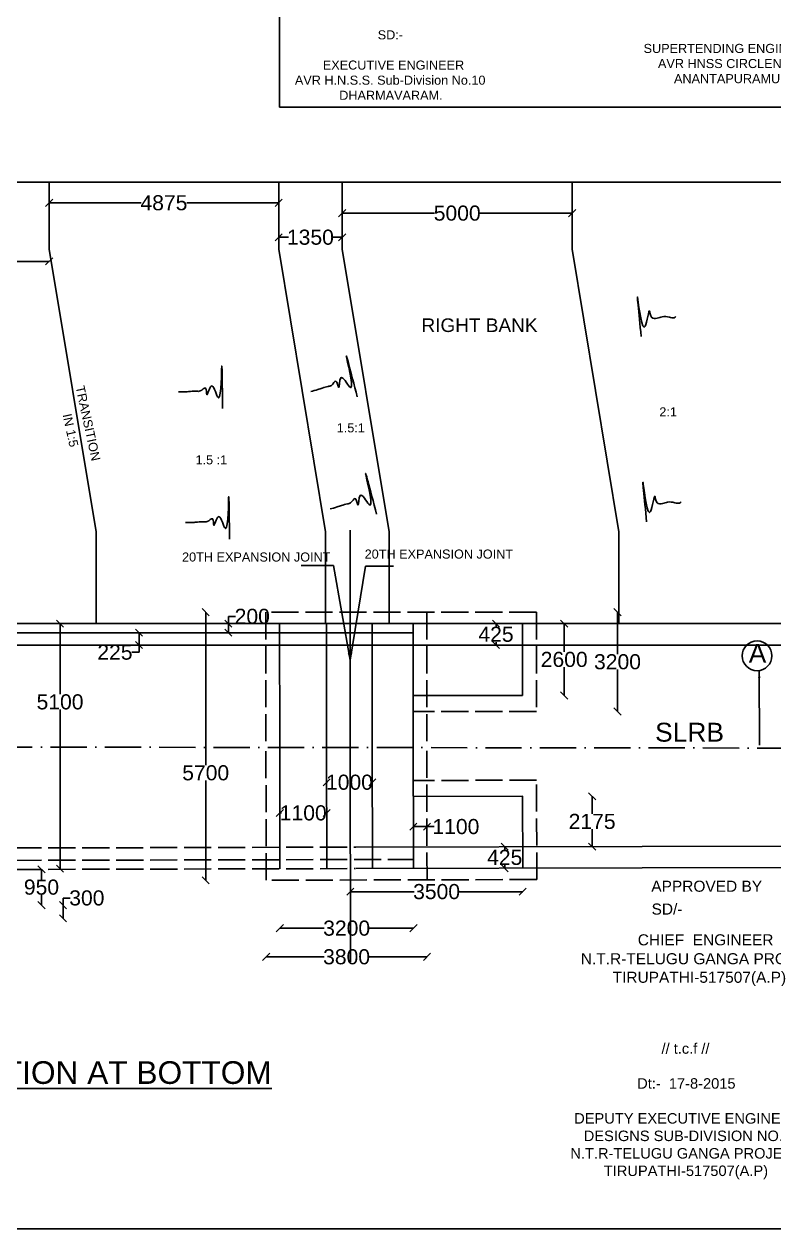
# Model space of a CAD drawing. Header units: millimetres. Extents: x 5124 to 3289338, y 2311 to 45959500.
# Drawn here: x 3263422 to 3273353, y 45927568 to 45943520 of the extents above; entities that cross this region are included whole.
import ezdxf

# ---------------------------------------------------------------- set-up
doc = ezdxf.new("R2010")
doc.units = ezdxf.units.MM
doc.header["$MEASUREMENT"] = 0
doc.linetypes.add('ACAD_ISO02W100', pattern=[15, 12, -3])
doc.linetypes.add('ACAD_ISO10W100', pattern=[18, 12, -3, 0, -3])
for name, color, linetype in [('DIMENSION', 7, 'Continuous'), ('DRAWING', 7, 'Continuous'), ('TEXT', 7, 'Continuous')]:
    doc.layers.add(name, color=color, linetype=linetype)
doc.styles.get("Standard").update_dxf_attribs({"font": 'arial.ttf', "height": 200})
doc.dimstyles.get("Standard").update_dxf_attribs({"dimtxt": 200, "dimasz": 110, "dimexe": 0.18, "dimexo": 0.0625, "dimgap": 0.09, "dimtad": 0, "dimtih": 1, "dimtoh": 1, "dimdec": 0, "dimzin": 0, "dimdsep": 46, "dimtxsty": 'Standard', "dimblk": 'OBLIQUE', "dimcen": 0.09, "dimse1": 1, "dimse2": 1, "dimadec": 0, "dimazin": 0, "dimtfac": 1, "dimtdec": 0, "dimtofl": 0, "dimtmove": 0, "dimatfit": 3, "dimfxl": 1, "dimtolj": 1, "dimtzin": 0, "dimarcsym": 0})

# ---------------------------------------------------------------- blocks, each defined once
blk = doc.blocks.new('_Oblique')
at = {"color": 0, "linetype": 'ByBlock', "lineweight": -2}
blk.add_line((-0.5, -0.5), (0.5, 0.5), dxfattribs=at)
blk = doc.blocks.new('*D89')
at = {"layer": 'Defpoints', "color": 0, "transparency": 16777216}
for p in [(3267635, 45941016), (3267635, 45940982), (3270680, 45940982)]:
    blk.add_point(p, dxfattribs=at)
at = {"layer": 'DRAWING', "color": 0, "lineweight": -2, "transparency": 16777216}
for p, q in [((3267635, 45941016), (3268859, 45941016)), ((3270680, 45941016), (3269456, 45941016))]:
    blk.add_line(p, q, dxfattribs=at)
at = {"layer": 'DRAWING', "color": 0, "lineweight": -2, "transparency": 16777216, "xscale": 95, "yscale": 95, "zscale": 95, "rotation": 180}
blk.add_blockref('_Oblique', (3267635, 45941016), dxfattribs=at)
at = {"layer": 'DRAWING', "color": 0, "lineweight": -2, "transparency": 16777216, "xscale": 95, "yscale": 95, "zscale": 95}
blk.add_blockref('_Oblique', (3270680, 45941016), dxfattribs=at)
at = {"layer": 'DRAWING', "color": 0, "transparency": 16777216, "insert": (3269158, 45941016), "char_height": 200, "attachment_point": 5}
blk.add_mtext('\\A1;5000', dxfattribs=at)
blk = doc.blocks.new('*D90')
at = {"layer": 'Defpoints', "color": 0, "transparency": 16777216}
for p in [(3266794, 45940697), (3266794, 45940697), (3267635, 45940697)]:
    blk.add_point(p, dxfattribs=at)
at = {"layer": 'DRAWING', "color": 0, "lineweight": -2, "transparency": 16777216}
for p, q in [((3266794, 45940697), (3266925, 45940697)), ((3267635, 45940697), (3267503, 45940697))]:
    blk.add_line(p, q, dxfattribs=at)
at = {"layer": 'DRAWING', "color": 0, "lineweight": -2, "transparency": 16777216, "xscale": 95, "yscale": 95, "zscale": 95, "rotation": 180}
blk.add_blockref('_Oblique', (3266794, 45940697), dxfattribs=at)
at = {"layer": 'DRAWING', "color": 0, "lineweight": -2, "transparency": 16777216, "xscale": 95, "yscale": 95, "zscale": 95}
blk.add_blockref('_Oblique', (3267635, 45940697), dxfattribs=at)
at = {"layer": 'DRAWING', "color": 0, "transparency": 16777216, "insert": (3267214, 45940697), "char_height": 200, "attachment_point": 5}
blk.add_mtext('\\A1;1350', dxfattribs=at)
blk = doc.blocks.new('*D91')
at = {"layer": 'Defpoints', "color": 0, "transparency": 16777216}
for p in [(3263755, 45941203), (3266794, 45941203), (3266794, 45941153)]:
    blk.add_point(p, dxfattribs=at)
at = {"layer": 'DRAWING', "color": 0, "lineweight": -2, "transparency": 16777216}
for p, q in [((3263755, 45941153), (3264971, 45941153)), ((3266794, 45941153), (3265578, 45941153))]:
    blk.add_line(p, q, dxfattribs=at)
at = {"layer": 'DRAWING', "color": 0, "lineweight": -2, "transparency": 16777216, "xscale": 95, "yscale": 95, "zscale": 95, "rotation": 180}
blk.add_blockref('_Oblique', (3263755, 45941153), dxfattribs=at)
at = {"layer": 'DRAWING', "color": 0, "lineweight": -2, "transparency": 16777216, "xscale": 95, "yscale": 95, "zscale": 95}
blk.add_blockref('_Oblique', (3266794, 45941153), dxfattribs=at)
at = {"layer": 'DRAWING', "color": 0, "transparency": 16777216, "insert": (3265274, 45941153), "char_height": 200, "attachment_point": 5}
blk.add_mtext('\\A1;4875', dxfattribs=at)
blk = doc.blocks.new('*D92')
at = {"layer": 'Defpoints', "color": 0, "transparency": 16777216}
for p in [(3270208, 45935734), (3271281, 45935734), (3270208, 45934418)]:
    blk.add_point(p, dxfattribs=at)
at = {"layer": 'DRAWING', "color": 0, "lineweight": -2, "transparency": 16777216}
for p, q in [((3271281, 45935734), (3271281, 45935178)), ((3271281, 45934418), (3271281, 45934974))]:
    blk.add_line(p, q, dxfattribs=at)
at = {"layer": 'DRAWING', "color": 0, "lineweight": -2, "transparency": 16777216, "xscale": 95, "yscale": 95, "zscale": 95}
for p, rotation in [((3271281, 45935734), 90), ((3271281, 45934418), 270)]:
    blk.add_blockref('_Oblique', p, dxfattribs=dict(at, rotation=rotation))
at = {"layer": 'DRAWING', "color": 0, "transparency": 16777216, "insert": (3271281, 45935076), "char_height": 200, "attachment_point": 5}
blk.add_mtext('\\A1;3200', dxfattribs=at)
blk = doc.blocks.new('*D93')
at = {"layer": 'Defpoints', "color": 0, "transparency": 16777216}
for p in [(3270481, 45935582), (3270022, 45934631), (3270575, 45934631)]:
    blk.add_point(p, dxfattribs=at)
at = {"layer": 'DRAWING', "color": 0, "lineweight": -2, "transparency": 16777216}
for p, q in [((3270575, 45935582), (3270575, 45935209)), ((3270575, 45934631), (3270575, 45935005))]:
    blk.add_line(p, q, dxfattribs=at)
at = {"layer": 'DRAWING', "color": 0, "lineweight": -2, "transparency": 16777216, "xscale": 95, "yscale": 95, "zscale": 95}
for p, rotation in [((3270575, 45935582), 90), ((3270575, 45934631), 270)]:
    blk.add_blockref('_Oblique', p, dxfattribs=dict(at, rotation=rotation))
at = {"layer": 'DRAWING', "color": 0, "transparency": 16777216, "insert": (3270575, 45935107), "char_height": 200, "attachment_point": 5}
blk.add_mtext('\\A1;2600', dxfattribs=at)
blk = doc.blocks.new('*D94')
at = {"layer": 'Defpoints', "color": 0, "transparency": 16777216}
for p in [(3269672, 45935582), (3269778, 45935582), (3269778, 45935298)]:
    blk.add_point(p, dxfattribs=at)
at = {"layer": 'DRAWING', "color": 0, "lineweight": -2, "transparency": 16777216}
for p, q in [((3269672, 45935582), (3269672, 45935543)), ((3269672, 45935298), (3269672, 45935338))]:
    blk.add_line(p, q, dxfattribs=at)
at = {"layer": 'DRAWING', "color": 0, "lineweight": -2, "transparency": 16777216, "xscale": 95, "yscale": 95, "zscale": 95}
for p, rotation in [((3269672, 45935582), 90), ((3269672, 45935298), 270)]:
    blk.add_blockref('_Oblique', p, dxfattribs=dict(at, rotation=rotation))
at = {"layer": 'DRAWING', "color": 0, "transparency": 16777216, "insert": (3269672, 45935440), "char_height": 200, "attachment_point": 5}
blk.add_mtext('\\A1;425', dxfattribs=at)
blk = doc.blocks.new('*D95')
at = {"layer": 'Defpoints', "color": 0, "transparency": 16777216}
for p in [(3270024, 45933296), (3270945, 45933296), (3270026, 45932628)]:
    blk.add_point(p, dxfattribs=at)
at = {"layer": 'DRAWING', "color": 0, "lineweight": -2, "transparency": 16777216}
for p, q in [((3270945, 45933296), (3270945, 45933064)), ((3270945, 45932628), (3270945, 45932860))]:
    blk.add_line(p, q, dxfattribs=at)
at = {"layer": 'DRAWING', "color": 0, "lineweight": -2, "transparency": 16777216, "xscale": 95, "yscale": 95, "zscale": 95}
for p, rotation in [((3270945, 45933296), 90), ((3270945, 45932628), 270)]:
    blk.add_blockref('_Oblique', p, dxfattribs=dict(at, rotation=rotation))
at = {"layer": 'DRAWING', "color": 0, "transparency": 16777216, "insert": (3270945, 45932962), "char_height": 200, "attachment_point": 5}
blk.add_mtext('\\A1;2175', dxfattribs=at)
blk = doc.blocks.new('*D96')
at = {"layer": 'Defpoints', "color": 0, "transparency": 16777216}
for p in [(3268578, 45932893), (3268757, 45932894), (3268757, 45932894)]:
    blk.add_point(p, dxfattribs=at)
at = {"layer": 'DRAWING', "color": 0, "lineweight": -2, "transparency": 16777216}
for p, q in [((3268578, 45932894), (3268757, 45932894)), ((3268757, 45932894), (3268852, 45932894))]:
    blk.add_line(p, q, dxfattribs=at)
at = {"layer": 'DRAWING', "color": 0, "lineweight": -2, "transparency": 16777216, "xscale": 95, "yscale": 95, "zscale": 95, "rotation": 180}
blk.add_blockref('_Oblique', (3268578, 45932894), dxfattribs=at)
at = {"layer": 'DRAWING', "color": 0, "lineweight": -2, "transparency": 16777216, "xscale": 95, "yscale": 95, "zscale": 95}
blk.add_blockref('_Oblique', (3268757, 45932894), dxfattribs=at)
at = {"layer": 'DRAWING', "color": 0, "transparency": 16777216, "insert": (3269141, 45932894), "char_height": 200, "attachment_point": 5}
blk.add_mtext('\\A1;1100', dxfattribs=at)
blk = doc.blocks.new('*D97')
at = {"layer": 'Defpoints', "color": 0, "transparency": 16777216}
for p in [(3267429, 45933481), (3268033, 45933481), (3268033, 45933481)]:
    blk.add_point(p, dxfattribs=at)
at = {"layer": 'DRAWING', "color": 0, "lineweight": -2, "transparency": 16777216}
for p, q in [((3267429, 45933481), (3267442, 45933481)), ((3268033, 45933481), (3268020, 45933481))]:
    blk.add_line(p, q, dxfattribs=at)
at = {"layer": 'DRAWING', "color": 0, "lineweight": -2, "transparency": 16777216, "xscale": 95, "yscale": 95, "zscale": 95, "rotation": 180}
blk.add_blockref('_Oblique', (3267429, 45933481), dxfattribs=at)
at = {"layer": 'DRAWING', "color": 0, "lineweight": -2, "transparency": 16777216, "xscale": 95, "yscale": 95, "zscale": 95}
blk.add_blockref('_Oblique', (3268033, 45933481), dxfattribs=at)
at = {"layer": 'DRAWING', "color": 0, "transparency": 16777216, "insert": (3267731, 45933481), "char_height": 200, "attachment_point": 5}
blk.add_mtext('\\A1;1000', dxfattribs=at)
blk = doc.blocks.new('*D98')
at = {"layer": 'Defpoints', "color": 0, "transparency": 16777216}
for p in [(3266809, 45933075), (3266809, 45933075), (3267430, 45933076)]:
    blk.add_point(p, dxfattribs=at)
at = {"layer": 'DRAWING', "color": 0, "lineweight": -2, "transparency": 16777216}
for p, q in [((3266809, 45933075), (3266830, 45933075)), ((3267430, 45933075), (3267408, 45933075))]:
    blk.add_line(p, q, dxfattribs=at)
at = {"layer": 'DRAWING', "color": 0, "lineweight": -2, "transparency": 16777216, "xscale": 95, "yscale": 95, "zscale": 95, "rotation": 180}
blk.add_blockref('_Oblique', (3266809, 45933075), dxfattribs=at)
at = {"layer": 'DRAWING', "color": 0, "lineweight": -2, "transparency": 16777216, "xscale": 95, "yscale": 95, "zscale": 95}
blk.add_blockref('_Oblique', (3267430, 45933075), dxfattribs=at)
at = {"layer": 'DRAWING', "color": 0, "transparency": 16777216, "insert": (3267119, 45933075), "char_height": 200, "attachment_point": 5}
blk.add_mtext('\\A1;1100', dxfattribs=at)
blk = doc.blocks.new('*D99')
at = {"layer": 'Defpoints', "color": 0, "transparency": 16777216}
for p in [(3267743, 45932339), (3270026, 45932344), (3267743, 45932033)]:
    blk.add_point(p, dxfattribs=at)
at = {"layer": 'DRAWING', "color": 0, "lineweight": -2, "transparency": 16777216}
for p, q in [((3267743, 45932033), (3268587, 45932033)), ((3270026, 45932033), (3269183, 45932033))]:
    blk.add_line(p, q, dxfattribs=at)
at = {"layer": 'DRAWING', "color": 0, "lineweight": -2, "transparency": 16777216, "xscale": 95, "yscale": 95, "zscale": 95, "rotation": 180}
blk.add_blockref('_Oblique', (3267743, 45932033), dxfattribs=at)
at = {"layer": 'DRAWING', "color": 0, "lineweight": -2, "transparency": 16777216, "xscale": 95, "yscale": 95, "zscale": 95}
blk.add_blockref('_Oblique', (3270026, 45932033), dxfattribs=at)
at = {"layer": 'DRAWING', "color": 0, "transparency": 16777216, "insert": (3268885, 45932033), "char_height": 200, "attachment_point": 5}
blk.add_mtext('\\A1;3500', dxfattribs=at)
blk = doc.blocks.new('*D100')
at = {"layer": 'Defpoints', "color": 0, "transparency": 16777216}
for p in [(3266810, 45932336), (3268579, 45932341), (3266810, 45931549)]:
    blk.add_point(p, dxfattribs=at)
at = {"layer": 'DRAWING', "color": 0, "lineweight": -2, "transparency": 16777216}
for p, q in [((3266810, 45931549), (3267396, 45931549)), ((3268579, 45931549), (3267993, 45931549))]:
    blk.add_line(p, q, dxfattribs=at)
at = {"layer": 'DRAWING', "color": 0, "lineweight": -2, "transparency": 16777216, "xscale": 95, "yscale": 95, "zscale": 95, "rotation": 180}
blk.add_blockref('_Oblique', (3266810, 45931549), dxfattribs=at)
at = {"layer": 'DRAWING', "color": 0, "lineweight": -2, "transparency": 16777216, "xscale": 95, "yscale": 95, "zscale": 95}
blk.add_blockref('_Oblique', (3268579, 45931549), dxfattribs=at)
at = {"layer": 'DRAWING', "color": 0, "transparency": 16777216, "insert": (3267694, 45931549), "char_height": 200, "attachment_point": 5}
blk.add_mtext('\\A1;3200', dxfattribs=at)
blk = doc.blocks.new('*D101')
at = {"layer": 'Defpoints', "color": 0, "transparency": 16777216}
for p in [(3266627, 45932184), (3268758, 45932190), (3266627, 45931170)]:
    blk.add_point(p, dxfattribs=at)
at = {"layer": 'DRAWING', "color": 0, "lineweight": -2, "transparency": 16777216}
for p, q in [((3266627, 45931170), (3267394, 45931170)), ((3268758, 45931170), (3267991, 45931170))]:
    blk.add_line(p, q, dxfattribs=at)
at = {"layer": 'DRAWING', "color": 0, "lineweight": -2, "transparency": 16777216, "xscale": 95, "yscale": 95, "zscale": 95, "rotation": 180}
blk.add_blockref('_Oblique', (3266627, 45931170), dxfattribs=at)
at = {"layer": 'DRAWING', "color": 0, "lineweight": -2, "transparency": 16777216, "xscale": 95, "yscale": 95, "zscale": 95}
blk.add_blockref('_Oblique', (3268758, 45931170), dxfattribs=at)
at = {"layer": 'DRAWING', "color": 0, "transparency": 16777216, "insert": (3267693, 45931170), "char_height": 200, "attachment_point": 5}
blk.add_mtext('\\A1;3800', dxfattribs=at)
blk = doc.blocks.new('*D102')
at = {"layer": 'Defpoints', "color": 0, "transparency": 16777216}
for p in [(3269787, 45932628), (3269855, 45932628), (3269856, 45932344)]:
    blk.add_point(p, dxfattribs=at)
at = {"layer": 'DRAWING', "color": 0, "lineweight": -2, "transparency": 16777216}
for p, q in [((3269787, 45932628), (3269787, 45932588)), ((3269787, 45932344), (3269787, 45932384))]:
    blk.add_line(p, q, dxfattribs=at)
at = {"layer": 'DRAWING', "color": 0, "lineweight": -2, "transparency": 16777216, "xscale": 95, "yscale": 95, "zscale": 95}
for p, rotation in [((3269787, 45932628), 90), ((3269787, 45932344), 270)]:
    blk.add_blockref('_Oblique', p, dxfattribs=dict(at, rotation=rotation))
at = {"layer": 'DRAWING', "color": 0, "transparency": 16777216, "insert": (3269787, 45932486), "char_height": 200, "attachment_point": 5}
blk.add_mtext('\\A1;425', dxfattribs=at)
blk = doc.blocks.new('*D103')
at = {"layer": 'Defpoints', "color": 0, "transparency": 16777216}
for p in [(3267037, 45935582), (3263898, 45932337), (3266975, 45932337)]:
    blk.add_point(p, dxfattribs=at)
at = {"layer": 'DRAWING', "color": 0, "lineweight": -2, "transparency": 16777216}
for p, q in [((3263898, 45935582), (3263898, 45934647)), ((3263898, 45932337), (3263898, 45934443))]:
    blk.add_line(p, q, dxfattribs=at)
at = {"layer": 'DRAWING', "color": 0, "lineweight": -2, "transparency": 16777216, "xscale": 95, "yscale": 95, "zscale": 95}
for p, rotation in [((3263898, 45935582), 90), ((3263898, 45932337), 270)]:
    blk.add_blockref('_Oblique', p, dxfattribs=dict(at, rotation=rotation))
at = {"layer": 'DRAWING', "color": 0, "transparency": 16777216, "insert": (3263898, 45934545), "char_height": 200, "attachment_point": 5}
blk.add_mtext('\\A1;5100', dxfattribs=at)
blk = doc.blocks.new('*D104')
at = {"layer": 'Defpoints', "color": 0, "transparency": 16777216}
for p in [(3266065, 45935582), (3266127, 45935582), (3266065, 45935462)]:
    blk.add_point(p, dxfattribs=at)
at = {"layer": 'DRAWING', "color": 0, "lineweight": -2, "transparency": 16777216}
for p, q in [((3266127, 45935582), (3266127, 45935677)), ((3266127, 45935677), (3266222, 45935677)), ((3266127, 45935462), (3266127, 45935582))]:
    blk.add_line(p, q, dxfattribs=at)
at = {"layer": 'DRAWING', "color": 0, "lineweight": -2, "transparency": 16777216, "xscale": 95, "yscale": 95, "zscale": 95}
for p, rotation in [((3266127, 45935582), 90), ((3266127, 45935462), 270)]:
    blk.add_blockref('_Oblique', p, dxfattribs=dict(at, rotation=rotation))
at = {"layer": 'DRAWING', "color": 0, "transparency": 16777216, "insert": (3266444, 45935677), "char_height": 200, "attachment_point": 5}
blk.add_mtext('\\A1;200', dxfattribs=at)
blk = doc.blocks.new('*D105')
at = {"layer": 'Defpoints', "color": 0, "transparency": 16777216}
for p in [(3266623, 45935734), (3265827, 45932184), (3266627, 45932184)]:
    blk.add_point(p, dxfattribs=at)
at = {"layer": 'DRAWING', "color": 0, "lineweight": -2, "transparency": 16777216}
for p, q in [((3265827, 45935734), (3265827, 45933708)), ((3265827, 45932184), (3265827, 45933504))]:
    blk.add_line(p, q, dxfattribs=at)
at = {"layer": 'DRAWING', "color": 0, "lineweight": -2, "transparency": 16777216, "xscale": 95, "yscale": 95, "zscale": 95}
for p, rotation in [((3265827, 45935734), 90), ((3265827, 45932184), 270)]:
    blk.add_blockref('_Oblique', p, dxfattribs=dict(at, rotation=rotation))
at = {"layer": 'DRAWING', "color": 0, "transparency": 16777216, "insert": (3265827, 45933606), "char_height": 200, "attachment_point": 5}
blk.add_mtext('\\A1;5700', dxfattribs=at)
blk = doc.blocks.new('*D106')
at = {"layer": 'Defpoints', "color": 0, "transparency": 16777216}
for p in [(3265005, 45935462), (3264944, 45935298), (3265005, 45935298)]:
    blk.add_point(p, dxfattribs=at)
at = {"layer": 'DRAWING', "color": 0, "lineweight": -2, "transparency": 16777216}
for p, q in [((3264944, 45935462), (3264944, 45935298)), ((3264944, 45935203), (3264849, 45935203)), ((3264944, 45935298), (3264944, 45935203))]:
    blk.add_line(p, q, dxfattribs=at)
at = {"layer": 'DRAWING', "color": 0, "lineweight": -2, "transparency": 16777216, "xscale": 95, "yscale": 95, "zscale": 95}
for p, rotation in [((3264944, 45935462), 90), ((3264944, 45935298), 270)]:
    blk.add_blockref('_Oblique', p, dxfattribs=dict(at, rotation=rotation))
at = {"layer": 'DRAWING', "color": 0, "transparency": 16777216, "insert": (3264625, 45935203), "char_height": 200, "attachment_point": 5}
blk.add_mtext('\\A1;225', dxfattribs=at)
blk = doc.blocks.new('*D61')
at = {"layer": 'Defpoints', "color": 0, "transparency": 16777216}
for p in [(3263938, 45931854), (3263938, 45931854), (3263938, 45931679)]:
    blk.add_point(p, dxfattribs=at)
at = {"layer": 'DRAWING', "color": 0, "lineweight": -2, "transparency": 16777216}
for p, q in [((3263938, 45931854), (3263938, 45931949)), ((3263938, 45931949), (3264033, 45931949)), ((3263938, 45931679), (3263938, 45931854))]:
    blk.add_line(p, q, dxfattribs=at)
at = {"layer": 'DRAWING', "color": 0, "lineweight": -2, "transparency": 16777216, "xscale": 95, "yscale": 95, "zscale": 95}
for p, rotation in [((3263938, 45931854), 90), ((3263938, 45931679), 270)]:
    blk.add_blockref('_Oblique', p, dxfattribs=dict(at, rotation=rotation))
at = {"layer": 'DRAWING', "color": 0, "transparency": 16777216, "insert": (3264253, 45931949), "char_height": 200, "attachment_point": 5}
blk.add_mtext('\\A1;300', dxfattribs=at)
blk = doc.blocks.new('*D62')
at = {"layer": 'Defpoints', "color": 0, "transparency": 16777216}
for p in [(3263652, 45932329), (3263938, 45932329), (3263938, 45931854)]:
    blk.add_point(p, dxfattribs=at)
at = {"layer": 'DRAWING', "color": 0, "lineweight": -2, "transparency": 16777216}
for p, q in [((3263652, 45932329), (3263652, 45932194)), ((3263652, 45931854), (3263652, 45931989))]:
    blk.add_line(p, q, dxfattribs=at)
at = {"layer": 'DRAWING', "color": 0, "lineweight": -2, "transparency": 16777216, "xscale": 95, "yscale": 95, "zscale": 95}
for p, rotation in [((3263652, 45932329), 90), ((3263652, 45931854), 270)]:
    blk.add_blockref('_Oblique', p, dxfattribs=dict(at, rotation=rotation))
at = {"layer": 'DRAWING', "color": 0, "transparency": 16777216, "insert": (3263652, 45932092), "char_height": 200, "attachment_point": 5}
blk.add_mtext('\\A1;950', dxfattribs=at)
blk = doc.blocks.new('*D63')
at = {"layer": 'Defpoints', "color": 0, "transparency": 16777216}
for p in [(3256520, 45941203), (3263755, 45941203), (3263755, 45940378)]:
    blk.add_point(p, dxfattribs=at)
at = {"layer": 'DRAWING', "color": 0, "lineweight": -2, "transparency": 16777216}
for p, q in [((3256520, 45940378), (3259564, 45940378)), ((3263755, 45940378), (3260297, 45940378))]:
    blk.add_line(p, q, dxfattribs=at)
at = {"layer": 'DRAWING', "color": 0, "lineweight": -2, "transparency": 16777216, "xscale": 95, "yscale": 95, "zscale": 95, "rotation": 180}
blk.add_blockref('_Oblique', (3256520, 45940378), dxfattribs=at)
at = {"layer": 'DRAWING', "color": 0, "lineweight": -2, "transparency": 16777216, "xscale": 95, "yscale": 95, "zscale": 95}
blk.add_blockref('_Oblique', (3263755, 45940378), dxfattribs=at)
at = {"layer": 'DRAWING', "color": 0, "transparency": 16777216, "insert": (3259931, 45940378), "char_height": 200, "attachment_point": 5}
blk.add_mtext('\\A1;11600', dxfattribs=at)

msp = doc.modelspace()

# ---------------------------------------------------------------- linework, layer by layer
at = {"layer": 'DIMENSION'}
for points in [[(3267835.1, 45938584.7), (3267696, 45939090.5), (3267731.7, 45938717.1), (3267616.7, 45938834.7), (3267587.6, 45938709.2), (3267552.3, 45938791.6), (3267491.1, 45938736.6), (3267447.5, 45938721.5), (3267370.7, 45938700.4), (3267312.4, 45938681.1), (3267217.8, 45938655.1)], [(3266050.5, 45938431.5), (3266038, 45938956), (3265982.2, 45938585), (3265899.1, 45938726.9), (3265840.5, 45938612.2), (3265826.1, 45938700.7), (3265753.5, 45938662.2), (3265707.6, 45938658.1), (3265627.9, 45938656.2), (3265566.7, 45938651.7), (3265468.6, 45938649.3)], [(3268090.7, 45937029.7), (3267951.6, 45937535.6), (3267987.3, 45937162.1), (3267872.3, 45937279.8), (3267843.2, 45937154.3), (3267807.9, 45937236.6), (3267746.7, 45937181.7), (3267703.2, 45937166.5), (3267626.3, 45937145.4), (3267568, 45937126.2), (3267473.4, 45937100.2)], [(3266142.9, 45936701.8), (3266130.4, 45937226.2), (3266074.6, 45936855.2), (3265991.5, 45936997.2), (3265932.9, 45936882.5), (3265918.5, 45936971), (3265845.9, 45936932.5), (3265800, 45936928.4), (3265720.3, 45936926.5), (3265659.1, 45936921.9), (3265561, 45936919.6)]]:
    msp.add_spline(points, degree=3, dxfattribs=at)
at = {"layer": 'DRAWING'}
msp.add_line((3274598.1, 45941425.2), (3260391.8, 45941425.2), dxfattribs=at)
for points in [[(3289337.6, 45959500.3), (3241428.9, 45959500.3), (3241428.9, 45927568.1), (3289337.6, 45927568.1)], [(3266805.4, 45948320.4), (3274172.6, 45948320.4), (3274172.6, 45942421.5), (3266805.4, 45942421.5)]]:
    msp.add_lwpolyline(points, close=True, dxfattribs=at)
for points in [[(3264375.1, 45935582.4), (3264375.1, 45936795.4), (3263754.8, 45940539), (3263754.8, 45941425.2)], [(3267414.1, 45935582.4), (3267414.1, 45936795.4), (3266793.8, 45940539), (3266793.8, 45941425.2)], [(3268255.3, 45935582.4), (3268255.3, 45936795.4), (3267635, 45940539), (3267635, 45941425.2)], [(3271300.4, 45935582.4), (3271300.4, 45936795.4), (3270680.1, 45940539), (3270680.1, 45941425.2)], [(3267738.3, 45936817.6), (3267740.5, 45933962.3)], [(3260137.5, 45935582.4), (3275394.4, 45935582.4)], [(3266805.6, 45935582.4), (3266807.8, 45933961.4)], [(3267426.5, 45935582.4), (3267428.8, 45933962.3)], [(3268030.2, 45935582.4), (3268032.4, 45933963.1)], [(3268575, 45935582.4), (3268575, 45935298.5)], [(3268575.9, 45934631.2), (3270022.2, 45934631.2), (3270022.2, 45935582.4)], [(3260137.5, 45935462), (3268575, 45935462)], [(3260137.5, 45935298.5), (3275394.4, 45935298.5)], [(3268575, 45935298.5), (3268576.8, 45933963.8)], [(3266809.7, 45932336.2), (3266807.8, 45933957.2)], [(3267430.6, 45932337.8), (3267428.8, 45933957.9)], [(3267745.5, 45931103.4), (3267740.5, 45933958.7)], [(3268034.3, 45932339.3), (3268032.4, 45933958.6)], [(3268578.4, 45932624.6), (3268576.8, 45933959.2)], [(3268577.6, 45933291.9), (3270023.9, 45933295.6), (3270026.3, 45932344.3)], [(3267816.1, 45932622.7), (3275397.8, 45932641.8)], [(3268579.1, 45932340.6), (3268578.4, 45932624.6)], [(3267815.8, 45932338.7), (3275398.5, 45932357.9)]]:
    msp.add_lwpolyline(points, dxfattribs=at)
at = {"layer": 'DRAWING', "linetype": 'ACAD_ISO02W100', "ltscale": 30}
for points in [[(3270207.6, 45935733.7), (3266622.8, 45935733.7), (3266625.2, 45933961.2)], [(3268753.7, 45935733.7), (3268756.1, 45933964.1)], [(3270207.6, 45935733.7), (3270207.6, 45934417.9)], [(3270207.6, 45934417.9), (3268564, 45934417.9)], [(3270212, 45932193.5), (3266627.2, 45932184.5), (3266625.2, 45933957)], [(3268758.2, 45932189.8), (3268756.1, 45933959.4)], [(3270208.7, 45933509.2), (3268565.2, 45933505.1)], [(3270212, 45932193.5), (3270208.7, 45933509.2)], [(3260140.9, 45932603.3), (3267811.4, 45932622.7)], [(3260141.3, 45932439.7), (3268578.8, 45932461)], [(3260141.6, 45932319.4), (3267808.4, 45932338.7)]]:
    msp.add_lwpolyline(points, dxfattribs=at)
at = {"layer": 'DRAWING', "linetype": 'ACAD_ISO10W100', "ltscale": 40}
msp.add_lwpolyline([(3273612.2, 45933933.9), (3243193.9, 45933972.3)], dxfattribs=at)
at = {"layer": 'DRAWING'}
msp.add_circle((3273128.9, 45935155.8), 196.9, dxfattribs=at)
for points in [[(3271595.2, 45939384.8), (3271550.2, 45939878.5), (3271648, 45939519.4), (3271706.2, 45939720.7), (3271733, 45939637.4), (3271805.4, 45939626.4), (3271873.1, 45939645.2), (3271967.6, 45939637.4), (3272032.1, 45939632.6), (3272054.1, 45939648.4)], [(3271667.2, 45936930.4), (3271622.3, 45937424.1), (3271720, 45937065), (3271778.2, 45937266.3), (3271805, 45937182.9), (3271877.4, 45937171.9), (3271945.1, 45937190.8), (3272039.6, 45937182.9), (3272104.1, 45937178.2), (3272126.2, 45937193.9)]]:
    msp.add_spline(points, degree=3, dxfattribs=at)

# ---------------------------------------------------------------- texts
at = {"layer": 'TEXT'}
for s, height, p in [('RIGHT BANK', 180, (3268685.2, 45939443)), ('2:1', 120, (3271835, 45938325.6)), ('1.5:1', 120, (3267562.5, 45938113.9)), ('1.5 :1', 120, (3265692.7, 45937689.9)), ('20TH EXPANSION JOINT ', 120, (3265514.1, 45936403.9)), ('20TH EXPANSION JOINT ', 120, (3267932.6, 45936443)), ('A', 250, (3273019.1, 45935063.8)), ('SLRB', 250, (3271779, 45934019.3)), ('APPROVED BY ', 146.557, (3271728.7, 45932031.9)), ('SD/-', 146.56, (3271732.4, 45931729.4)), ('N.T.R-TELUGU GANGA PROJECT', 146.557, (3270795.6, 45931071.9)), ('TIRUPATHI-517507(A.P)', 146.557, (3271216.6, 45930826.8)), ('%%UHALF SECTION AT TOP AND HALF SECTION AT BOTTOM', 300, (3255293.4, 45929488))]:
    msp.add_text(s, height=height, dxfattribs=at).set_placement(p)
for s, p in [('TRANSITION', (3264102, 45938717.5)), ('IN 1:5', (3263931.2, 45938347.1))]:
    msp.add_text(s, height=120, rotation=282.27949, dxfattribs=at).set_placement(p)
at = {"layer": 'TEXT', "attachment_point": 1}
for s, insert, char_height, width in [('\\pi4077.2;SD:- \\P\\pi4238.5;\\P\\pi3256.8;  EXECUTIVE ENGINEER\\P\\pi2980.1;AVR H.N.S.S. Sub-Division No.10\\P\\pi3567.7;DHARMAVARAM.', (3264028.1, 45943437.2), 120, 8476.996), ('\\pi4215.2; \\P\\pi4238.5;\\P\\pi4191.9;  \\P\\pi3116.3;SUPERTENDING ENGINEER                \\P\\pi3260.2; AVR HNSS CIRCLENO-2    \\P\\pi3519.3;ANANTAPURAMU.', (3268510.1, 45943857.6), 120, 8476.996), ('CHIEF  ENGINEER', (3271549.4, 45931468.8), 146.557, 4116.147), ('\\pi3164.2;// t.c.f //\\P\\pi3481.9;\\P\\pi2841.5;Dt:-  17-8-2015\\P\\pi3481.9;\\P\\pi1953.8; DEPUTY EXECUTIVE ENGINEER\\P\\pi2134;DESIGNS SUB-DIVISION NO.1\\P\\pi1956.7;N.T.R-TELUGU GANGA PROJECT\\P\\pi2399.8;TIRUPATHI-517507(A.P)', (3268699.9, 45930025.9), 138.74, 6963.77)]:
    msp.add_mtext(s, dxfattribs=dict(at, insert=insert, char_height=char_height, width=width))

# ---------------------------------------------------------------- dimensions: what is measured, and where the dimension line sits
at = {"layer": 'DRAWING'}
for base, p1, p2, angle, text, picture, middle in [((3266793.8, 45941153), (3263754.8, 45941202.8), (3266793.8, 45941202.8), 180, '4875', '*D91', (3265274.3, 45941153)), ((3267635, 45941016.2), (3270680.1, 45940982.1), (3267635, 45940982.1), 180, '5000', '*D89', (3269157.6, 45941016.2)), ((3266793.8, 45940696.7), (3267635, 45940696.7), (3266793.8, 45940696.7), 180, '1350', '*D90', (3267214.4, 45940696.7)), ((3266126.8, 45935582.4), (3266065, 45935462), (3266065, 45935582.4), 90, '200', '*D104', (3266444.2, 45935677.4)), ((3271281.1, 45935733.7), (3270207.6, 45934417.9), (3270207.6, 45935733.7), 90, '3200', '*D92', (3271281.1, 45935075.8)), ((3264943.6, 45935298.5), (3265005.5, 45935462), (3265005.5, 45935298.5), 90, '225', '*D106', (3264625.1, 45935203.5)), ((3269671.5, 45935582.4), (3269777.6, 45935298.5), (3269777.6, 45935582.4), 90, '425', '*D94', (3269671.5, 45935440.4)), ((3270575.4, 45934631.2), (3270480.7, 45935582.4), (3270022.2, 45934631.2), 90, '2600', '*D93', (3270575.4, 45935106.8)), ((3268032.9, 45933481.2), (3267429.3, 45933480.5), (3268032.9, 45933481.2), 180, '1000', '*D97', (3267731.1, 45933481.2)), ((3270944.9, 45933295.6), (3270025.6, 45932628.3), (3270023.9, 45933295.6), 90, '2175', '*D95', (3270944.9, 45932961.9)), ((3266808.9, 45933075.2), (3267429.8, 45933075.9), (3266808.9, 45933075.2), 180, '1100', '*D98', (3267119.3, 45933075.2)), ((3268757.4, 45932893.6), (3268578.1, 45932893.3), (3268757.4, 45932893.6), 180, '1100', '*D96', (3269141.3, 45932893.6)), ((3269786.7, 45932627.8), (3269855.5, 45932343.9), (3269854.8, 45932627.8), 90, '425', '*D102', (3269786.7, 45932485.8)), ((3266809.7, 45931549.3), (3268579.1, 45932340.6), (3266809.7, 45932336.2), 180, '3200', '*D100', (3267694.4, 45931549.3)), ((3267743.4, 45932033.2), (3270026.3, 45932344.3), (3267743.4, 45932338.5), 180, '3500', '*D99', (3268884.8, 45932033.2)), ((3266627.2, 45931169.6), (3268758.2, 45932189.8), (3266627.2, 45932184.5), 180, '3800', '*D101', (3267692.7, 45931169.6)), ((3263937.8, 45931854.2), (3263937.8, 45931679.5), (3263937.8, 45931854.2), 90, '300', '*D61', (3264253.4, 45931949.2))]:
    dim = msp.add_linear_dim(base=base, p1=p1, p2=p2, angle=angle, text=text, dimstyle='Standard', override={"dimasz": 95, "dimarcsym": 1}, dxfattribs=at)
    dim.commit()
    dim.dimension.update_dxf_attribs({"geometry": picture, "text_midpoint": middle})
dim = msp.add_linear_dim(base=(3263754.8, 45940378.1), p1=(3256520.2, 45941202.8), p2=(3263754.8, 45941202.8), text='11600', dimstyle='Standard', override={"dimasz": 95, "dimarcsym": 1}, dxfattribs=at)
dim.commit()
dim.dimension.update_dxf_attribs({"geometry": '*D63', "text_midpoint": (3259930.6, 45940378.1), "dimtype": 160})
for base, p1, p2, text, picture, middle in [((3265826.9, 45932184.5), (3266622.8, 45935733.7), (3266627.2, 45932184.5), '5700', '*D105', (3265826.9, 45933606)), ((3263898.2, 45932336.6), (3267037.4, 45935582.4), (3266974.7, 45932336.6), '5100', '*D103', (3263898.2, 45934545)), ((3263651.7, 45932328.9), (3263937.8, 45931854.2), (3263937.8, 45932328.9), '950', '*D62', (3263651.7, 45932091.6))]:
    dim = msp.add_linear_dim(base=base, p1=p1, p2=p2, angle=90, text=text, dimstyle='Standard', override={"dimasz": 95, "dimarcsym": 1}, dxfattribs=at)
    dim.commit()
    dim.dimension.update_dxf_attribs({"geometry": picture, "text_midpoint": middle, "dimtype": 160})

# ---------------------------------------------------------------- leaders
for points in [[(3267739.6, 45935098.9), (3267521.4, 45936351.7), (3267089.9, 45936351.7)], [(3267739.6, 45935098.9), (3267941.4, 45936341.6), (3268315.6, 45936341.6)], [(3273158.4, 45934957.4), (3273159.6, 45933971.6)]]:
    msp.add_leader(points, dimstyle='Standard', override={"dimasz": 95, "dimgap": 0.09, "dimtad": 0, "dimarcsym": 1}, dxfattribs=at)

doc.saveas('drawing.dxf')
